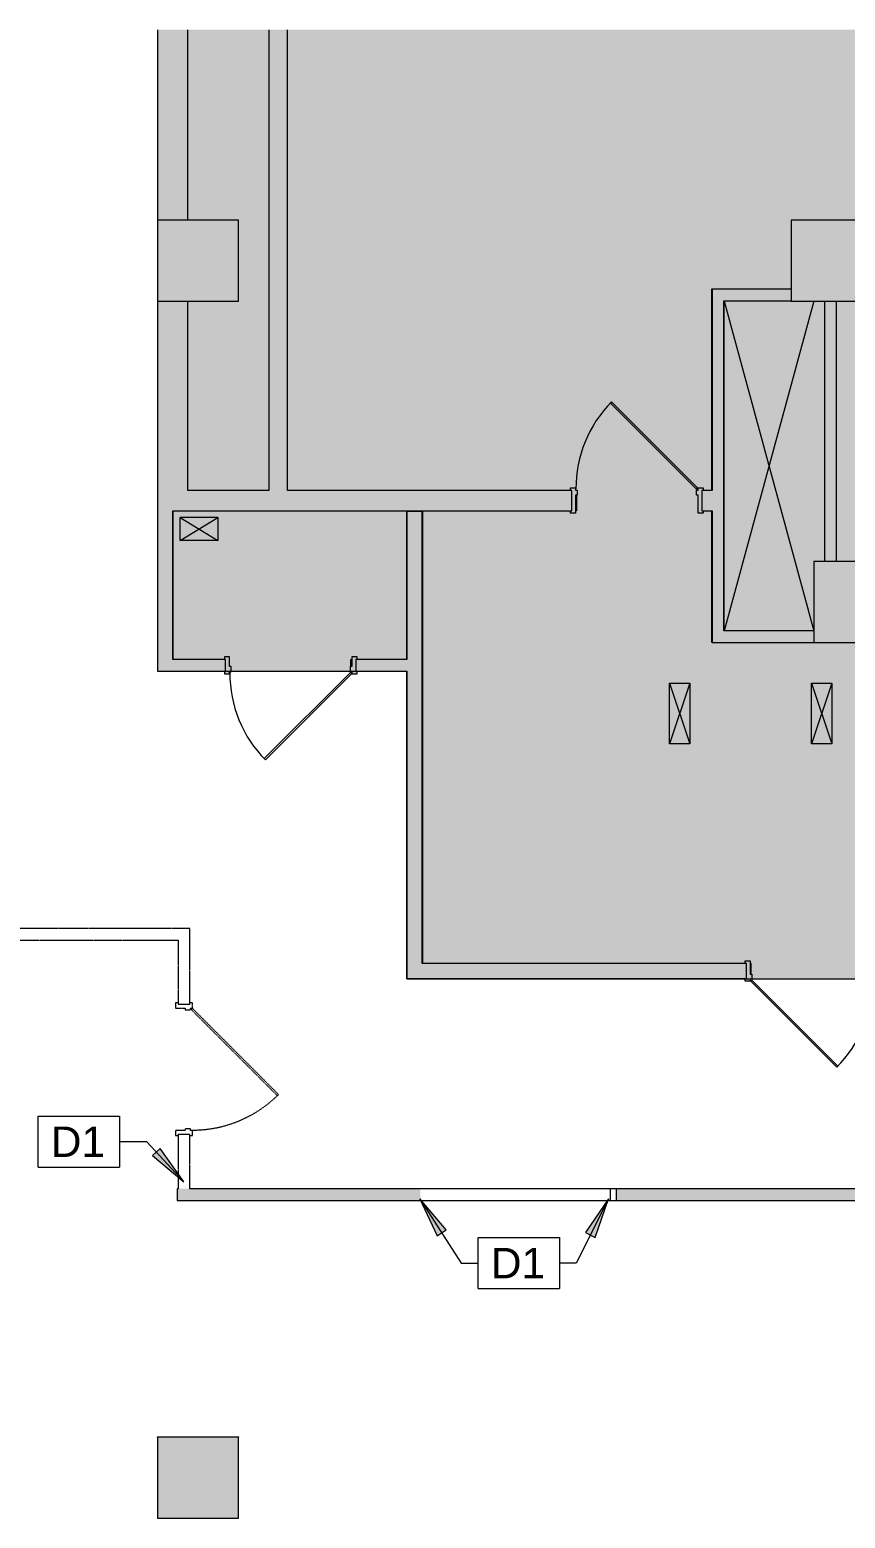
# Model space of a CAD drawing. Header units: inches. Extents: x 0 to 1865, y 0 to 1094.
# Drawn here: x 791.2 to 1032.5, y 653.4 to 1093.8 of the extents above; entities that cross this region are included whole.
import ezdxf

# ---------------------------------------------------------------- set-up
doc = ezdxf.new("R2010")
doc.units = ezdxf.units.IN
doc.header["$MEASUREMENT"] = 0
doc.linetypes.add('Demolished', pattern=[0.1875, 0.125, -0.0625])
for name, color, linetype, lineweight in [('A-ANNO-KEYN', 231, 'Continuous', 9), ('A-DETL', 90, 'Continuous', 9), ('A-DETL-GENF', 92, 'Continuous', 9), ('A-DOOR', 31, 'Continuous', 13), ('A-WALL', 113, 'Continuous', 13), ('A-WALL-PATT', 111, 'Continuous', 13), ('B-CL', 7, 'Continuous', 9), ('CORE', 7, 'Continuous', 9), ('I-WALL', 2, 'Continuous', 13), ('S-COLS', 52, 'Continuous', 13), ('Victor Bldg - 5th Floor_LINK_dwg', 8, 'Continuous', 9)]:
    doc.layers.add(name, color=color, linetype=linetype, lineweight=lineweight)
doc.styles.add('Arial', font='arial.ttf', dxfattribs={"height": 9})

# ---------------------------------------------------------------- blocks, each defined once
blk = doc.blocks.new('Victor Bldg - 5th Floor_LINK_dwg-6972324-Level XX  DEMOLITION')
at = {"layer": 'B-CL'}
blk.add_line((829, 677.43), (829, 677.5), dxfattribs=at)
at = {"layer": 'B-CL', "flags": 128}
blk.add_lwpolyline([(829, 677.5), (853, 677.5), (853, 677.43)], dxfattribs=at)
at = {"layer": 'CORE'}
for p, q in [((1016.5, 1013.5), (996.62, 1013.5)), ((833.62, 907.5), (833.62, 951.5)), ((902.75, 907.5), (902.75, 951.5)), ((846.86, 949.5), (835.69, 949.5)), ((980.5, 900.5), (986.5, 882.5)), ((1022.5, 900.5), (1028.5, 882.5)), ((988.23, 813), (997.23, 813))]:
    blk.add_line(p, q, dxfattribs=at)
at = {"layer": 'CORE', "flags": 128}
for points in [[(993, 957.5), (993, 1017.13), (1016.5, 1017.13)], [(1023.22, 1013.5), (996.62, 916), (996.62, 1013.5), (1023.22, 916)], [(953, 956.13), (953, 951.5), (952.68, 951.5)], [(829, 951.5), (829, 904), (829.06, 904)], [(907.38, 951.5), (907.38, 817.63), (1002.88, 817.63)], [(993.06, 912.5), (993, 912.5), (993, 951.5)], [(835.69, 942.65), (846.86, 949.5), (846.86, 942.65), (835.69, 942.65), (835.69, 949.5), (846.86, 942.65)], [(886.19, 905.37), (886.19, 907.5), (886.56, 907.5)], [(1002.88, 813), (902.75, 813), (902.75, 904)], [(986.5, 900.5), (980.5, 882.5), (980.5, 900.5), (986.5, 900.5), (986.5, 882.5), (980.5, 882.5)], [(1028.5, 900.5), (1022.5, 882.5), (1022.5, 900.5), (1028.5, 900.5), (1028.5, 882.5), (1022.5, 882.5)], [(1004.38, 817.63), (1004.5, 817.63), (1004.5, 814.44)]]:
    blk.add_lwpolyline(points, dxfattribs=at)
blk = doc.blocks.new('Concrete-Rectangular-Column - 24_ X 24_-6973359-Level XX  DEMOLITION')
at = {"layer": 'S-COLS', "lineweight": 9}
blk.add_hatch(color=7, dxfattribs=at).paths.add_polyline_path([(12, -12), (12, 12), (-12, 12), (-12, -12)], flags=0)
at = {"layer": 'S-COLS', "color": 8, "lineweight": 20}
for p, q in [((12, 12), (-12, 12)), ((-12, 12), (-12, -12)), ((12, -12), (12, 12)), ((-12, -12), (12, -12))]:
    blk.add_line(p, q, dxfattribs=at)
blk = doc.blocks.new('Door - Single - Solid Door-6976076-Level XX  DEMOLITION')
at = {"layer": 'A-DOOR'}
h = blk.add_hatch(color=50, dxfattribs=at)
h.paths.add_polyline_path([(-14.13, 2.59), (-15.63, 2.59), (-15.63, 1.84), (-15.26, 1.84), (-15.26, -1.66), (-15.63, -1.66), (-15.63, -2.41), (-14.13, -2.41), (-14.13, 0.46), (-13.63, 0.46), (-13.63, 1.96), (-14.13, 1.96)], flags=0)
h.paths.add_polyline_path([(22.12, 2.59), (22.12, 1.96), (21.62, 1.96), (21.62, 0.46), (22.12, 0.46), (22.12, -2.41), (23.62, -2.37), (23.62, -1.66), (23.24, -1.66), (23.24, 1.84), (23.62, 1.84), (23.62, 2.59), (23.24, 2.59)], flags=0)
at = {"layer": 'A-DOOR', "color": 8, "lineweight": 20}
for p, q in [((-14.01, 2.59), (11.45, 28.04)), ((11.8, 27.69), (-13.65, 2.24)), ((11.45, 28.04), (11.8, 27.69)), ((-15.63, 2.59), (-15.63, 1.84)), ((-14.13, 2.59), (-15.63, 2.59)), ((-14.13, 1.96), (-14.13, 2.59)), ((-13.63, 1.96), (-14.13, 1.96)), ((-14.13, -2.41), (-14.13, 0.46)), ((-14.13, 0.46), (-13.63, 0.46)), ((-13.65, 2.24), (-14.01, 2.59)), ((-13.63, 0.46), (-13.63, 1.96)), ((22.12, 1.96), (21.62, 1.96)), ((21.62, 1.96), (21.62, 0.46)), ((21.62, 0.46), (22.12, 0.46)), ((23.62, 2.59), (22.12, 2.59)), ((22.12, 2.59), (22.12, 1.96)), ((22.12, 0.46), (22.12, -2.41)), ((23.62, 1.84), (23.62, 2.59)), ((-15.63, -1.66), (-15.63, -2.41)), ((-15.63, -2.41), (-14.13, -2.41)), ((22.12, -2.41), (23.62, -2.41)), ((23.62, -2.41), (23.62, -1.66))]:
    blk.add_line(p, q, dxfattribs=at)
at = {"layer": 'A-DOOR', "lineweight": 9}
blk.add_arc((-14.01, 2.59), 36, 359.5, 45, dxfattribs=at)
blk = doc.blocks.new('Door - Single - Solid Door-6981551-Level XX  DEMOLITION')
at = {"layer": 'A-DOOR'}
h = blk.add_hatch(color=50, dxfattribs=at)
h.paths.add_polyline_path([(23.24, 3.66), (22.12, 3.66), (22.12, -1.71), (21.62, -1.76), (21.62, -3.21), (22.12, -3.21), (22.12, -3.84), (23.62, -3.84), (23.62, -3.09), (23.24, -3.09), (23.24, 2.91), (23.62, 2.91), (23.62, 3.66)], flags=0)
h.paths.add_polyline_path([(-15.44, 3.66), (-15.63, 3.66), (-15.63, 2.91), (-15.26, 2.91), (-15.26, -3.09), (-15.63, -3.09), (-15.63, -3.84), (-14.13, -3.84), (-14.13, -3.21), (-13.63, -3.21), (-13.63, -1.71), (-14.13, -1.71), (-14.13, 3.66), (-15.26, 3.66)], flags=0)
at = {"layer": 'A-DOOR', "color": 8, "lineweight": 20}
for p, q in [((-15.63, 3.66), (-14.13, 3.66)), ((-15.63, 2.91), (-15.63, 3.66)), ((-14.13, 3.66), (-14.13, -1.71)), ((22.12, 3.66), (23.62, 3.66)), ((22.12, -1.71), (22.12, 3.66)), ((23.62, 3.66), (23.62, 2.91)), ((-15.63, -3.84), (-15.63, -3.09)), ((-14.13, -3.84), (-15.63, -3.84)), ((-14.13, -1.71), (-13.63, -1.71)), ((-14.13, -3.21), (-14.13, -3.84)), ((-13.63, -3.21), (-14.13, -3.21)), ((-13.65, -3.49), (-14.01, -3.84)), ((-14.01, -3.84), (11.45, -29.29)), ((11.8, -28.94), (-13.65, -3.49)), ((-13.63, -1.71), (-13.63, -3.21)), ((21.62, -1.71), (22.12, -1.71)), ((21.62, -3.21), (21.62, -1.71)), ((22.12, -3.21), (21.62, -3.21)), ((22.12, -3.84), (22.12, -3.21)), ((23.62, -3.84), (22.12, -3.84)), ((23.62, -3.09), (23.62, -3.84)), ((11.45, -29.29), (11.8, -28.94))]:
    blk.add_line(p, q, dxfattribs=at)
at = {"layer": 'A-DOOR', "lineweight": 9}
blk.add_arc((-14.01, -3.84), 36, 315, 0.5, dxfattribs=at)
blk = doc.blocks.new('Door - Single - Solid Door-6981590-Level XX  DEMOLITION')
at = {"layer": 'A-DOOR'}
h = blk.add_hatch(color=50, dxfattribs=at)
h.paths.add_polyline_path([(-15.63, -3.09), (-14.13, -3.09), (-14.13, -2.46), (-13.63, -2.46), (-13.63, -0.96), (-14.13, -0.96), (-14.13, 2.91), (-15.63, 2.91), (-15.63, 2.16), (-15.26, 2.16), (-15.26, -2.34), (-15.63, -2.34), (-15.63, -2.46)], flags=0)
h.paths.add_polyline_path([(22.12, -3.09), (23.62, -3.09), (23.62, -2.34), (23.24, -2.34), (23.24, 2.16), (23.62, 2.16), (23.62, 2.91), (22.12, 2.91), (22.12, -0.96), (21.62, -0.96), (21.62, -2.46), (22.12, -2.46)], flags=0)
at = {"layer": 'A-DOOR', "color": 8, "lineweight": 20}
for p, q in [((-15.63, 2.91), (-14.13, 2.91)), ((-15.63, 2.16), (-15.63, 2.91)), ((-14.13, 2.91), (-14.13, -0.96)), ((22.12, 2.91), (23.62, 2.91)), ((22.12, -0.96), (22.12, 2.91)), ((23.62, 2.91), (23.62, 2.16)), ((-15.63, -3.09), (-15.63, -2.34)), ((-14.13, -3.09), (-15.63, -3.09)), ((-14.13, -0.96), (-13.63, -0.96)), ((-14.13, -2.46), (-14.13, -3.09)), ((-13.63, -2.46), (-14.13, -2.46)), ((-13.65, -2.74), (-14.01, -3.09)), ((-14.01, -3.09), (11.45, -28.54)), ((11.8, -28.19), (-13.65, -2.74)), ((-13.63, -0.96), (-13.63, -2.46)), ((21.62, -0.96), (22.12, -0.96)), ((21.62, -2.46), (21.62, -0.96)), ((22.12, -2.46), (21.62, -2.46)), ((22.12, -3.09), (22.12, -2.46)), ((23.62, -3.09), (22.12, -3.09)), ((23.62, -2.34), (23.62, -3.09)), ((11.45, -28.54), (11.8, -28.19))]:
    blk.add_line(p, q, dxfattribs=at)
at = {"layer": 'A-DOOR', "lineweight": 9}
blk.add_arc((-14.01, -3.09), 36, 315, 0.5, dxfattribs=at)
blk = doc.blocks.new('Door - Single - Solid Door-7704584-Level XX  DEMOLITION')
at = {"layer": 'A-DOOR', "color": 250, "linetype": 'Demolished', "lineweight": 20}
for p, q in [((-14.01, 2.59), (11.45, 28.04)), ((11.8, 27.69), (-13.65, 2.24)), ((11.45, 28.04), (11.8, 27.69)), ((-15.63, 2.59), (-15.63, 1.84)), ((-14.13, 2.59), (-15.63, 2.59)), ((-14.13, 1.96), (-14.13, 2.59)), ((-13.63, 1.96), (-14.13, 1.96)), ((-14.13, -2.41), (-14.13, 0.46)), ((-14.13, 0.46), (-13.63, 0.46)), ((-13.65, 2.24), (-14.01, 2.59)), ((-13.63, 0.46), (-13.63, 1.96)), ((22.12, 1.96), (21.62, 1.96)), ((21.62, 1.96), (21.62, 0.46)), ((21.62, 0.46), (22.12, 0.46)), ((23.62, 2.59), (22.12, 2.59)), ((22.12, 2.59), (22.12, 1.96)), ((22.12, 0.46), (22.12, -2.41)), ((23.62, 1.84), (23.62, 2.59)), ((-15.63, -1.66), (-15.63, -2.41)), ((-15.63, -2.41), (-14.13, -2.41)), ((22.12, -2.41), (23.62, -2.41)), ((23.62, -2.41), (23.62, -1.66))]:
    blk.add_line(p, q, dxfattribs=at)
at = {"layer": 'A-DOOR', "color": 7, "linetype": 'Demolished', "lineweight": 9}
blk.add_arc((-14.01, 2.59), 36, 359.5, 45, dxfattribs=at)
blk = doc.blocks.new('Keynote Tag - Keynote Number - Boxed-135510-Level XX  DEMOLITION')
at = {"layer": 'A-ANNO-KEYN'}
for p, q in [((-0.125, -0.0792), (-0.125, 0.0781)), ((-0.125, 0.0781), (0.125, 0.0781)), ((0.125, 0.0781), (0.125, -0.0792)), ((-0.125, -0.0792), (0.125, -0.0792))]:
    blk.add_line(p, q, dxfattribs=at)

msp = doc.modelspace()

# ---------------------------------------------------------------- hatches: boundary and pattern name
at = {"layer": 'A-ANNO-KEYN'}
for points in [[(836.83, 752.96), (829.85, 762.85), (827.53, 760.71)], [(906.63, 747.97), (911.76, 737.01), (914.42, 738.71)], [(962.42, 747.97), (955.64, 737.94), (958.46, 736.53)]]:
    msp.add_hatch(color=256, dxfattribs=at).paths.add_polyline_path(points, flags=0)
at = {"layer": 'A-DETL-GENF'}
h = msp.add_hatch(color=254, dxfattribs=at)
h.paths.add_polyline_path([(1864.71, 15.5), (1864.71, 749.5), (1858.12, 749.5), (1858.12, 714.25), (1802, 714.25), (1802, 677.43), (1813, 677.43), (1813, 653.43), (1802, 653.43), (1802, 411.93), (1641.06, 411.93), (1641.06, 27.5), (1683, 27.5), (1683, 15.5), (1738, 15.5), (1738, 27.5), (1744, 27.5), (1744, 15.5), (1799, 15.5), (1799, 27.5), (1819, 27.5), (1819, 41.5), (1843, 41.5), (1843, 27.5), (1863, 27.5), (1863, 15.5)], flags=0)
h.paths.add_polyline_path([(1799, 293.5), (1789, 293.5), (1789, 317.5), (1813, 317.5), (1813, 293.5), (1801.1, 293.5)], flags=0)
h.paths.add_polyline_path([(1491.5, 813), (1491.69, 813), (1491.69, 1093.8), (1321.5, 1093.8), (1321.5, 1013.5), (1323.88, 1013.5), (1323.88, 1014.25), (1325.38, 1014.25), (1325.38, 1013.62), (1325.88, 1013.62), (1325.88, 1012.12), (1325.38, 1012.12), (1325.38, 1008.5), (1361.63, 1008.5), (1361.63, 1012.12), (1361.13, 1012.12), (1361.13, 1013.62), (1361.63, 1013.62), (1361.63, 1014.25), (1363.13, 1014.25), (1363.13, 1013.5), (1381.5, 1013.5), (1381.5, 1064.75), (1383, 1064.75), (1383, 1064.41), (1391, 1064.41), (1391, 1039), (1407, 1039), (1407, 1034.5), (1464.5, 1034.5), (1464.5, 1037), (1485, 1037), (1485, 1064.41), (1491.5, 1064.41), (1491.5, 1001.5), (1485, 1001.5), (1485, 1029), (1464.5, 1029), (1464.5, 1030.5), (1407, 1030.5), (1407, 1027), (1391, 1027), (1391, 930.5), (1485, 930.5), (1485, 959.5), (1491.5, 959.5), (1491.5, 897.5), (1485, 897.5), (1485, 926.5), (1395, 926.5), (1395, 906.5), (1391, 906.5), (1391, 826.5), (1485, 826.5), (1485, 855.5), (1491.5, 855.5), (1491.5, 813.33)], flags=0)
h.paths.add_polyline_path([(1488.25, 813), (1488.5, 813), (1488.5, 814.5), (1488.25, 814.5), (1488.25, 813.5)], flags=0)
h.paths.add_polyline_path([(1286.63, 813), (1286.63, 815.63), (1286.13, 815.63), (1286.13, 817.13), (1286.63, 817.13), (1286.63, 817.75), (1288.13, 817.75), (1288.13, 817), (1290.75, 817), (1290.75, 856.63), (1295.88, 856.63), (1295.88, 865.13), (1290.75, 865.13), (1290.75, 912.38), (1294.25, 912.38), (1294.25, 868.63), (1318, 868.63), (1318, 912.38), (1315.44, 912.38), (1315.44, 912.5), (993.06, 912.5), (993.06, 951.5), (990.43, 951.5), (990.43, 950.75), (988.93, 950.75), (988.93, 956.13), (988.43, 956.17), (988.43, 957.63), (988.93, 957.63), (988.93, 958.25), (990.43, 958.25), (990.43, 957.5), (993.06, 957.5), (993.06, 1017.06), (1016.5, 1017.06), (1016.5, 1037.5), (1036, 1037.5), (1036, 1093.8), (867.44, 1093.8), (867.44, 957.5), (951.18, 957.5), (951.18, 958.25), (952.68, 958.25), (952.68, 957.63), (953.18, 957.63), (953.18, 956.13), (952.68, 956.13), (952.68, 950.75), (951.18, 950.75), (951.18, 951.5), (833.56, 951.5), (833.56, 907.5), (848.81, 907.5), (848.81, 908.25), (850.31, 908.25), (850.31, 905.37), (850.81, 905.37), (850.81, 904), (886.06, 904), (886.06, 905.37), (886.56, 905.37), (886.56, 908.25), (888.06, 908.25), (888.06, 907.5), (902.81, 907.5), (902.81, 951.31), (907.31, 951.31), (907.31, 817.56), (1002.88, 817.56), (1002.88, 818.31), (1004.38, 818.31), (1004.38, 814.44), (1004.88, 814.44), (1004.88, 813), (1040.13, 813), (1040.13, 814.44), (1040.63, 814.44), (1040.63, 818.31), (1042.13, 818.31), (1042.13, 817.56), (1052, 817.56), (1052, 813.06), (1042.13, 813.06), (1042.13, 813), (1052.5, 813), (1052.5, 912.38), (1058.5, 912.38), (1058.5, 817), (1248.88, 817), (1248.88, 817.75), (1250.38, 817.75), (1250.38, 817.13), (1250.88, 817.13), (1250.88, 815.63), (1250.38, 815.63), (1250.38, 813), (1286.5, 813)], flags=0)
h.paths.add_polyline_path([(962.94, 813), (1002.88, 813), (1002.88, 813.06), (902.81, 813.06), (902.81, 813), (929.68, 813)], flags=0)
h.paths.add_polyline_path([(1633.75, 813.25), (1633.75, 814.5), (1633.5, 814.5), (1633.5, 813.25)], flags=0)
h.paths.add_polyline_path([(1321.5, 817), (1321.5, 865.13), (1299.38, 865.13), (1299.38, 817), (1303.1, 817)], flags=0)
h.paths.add_polyline_path([(1295.88, 817), (1295.88, 853.13), (1294.25, 853.13), (1294.25, 817)], flags=0)
h.paths.add_polyline_path([(1737.06, 817.75), (1864.71, 817.75), (1864.71, 994.5), (1841.99, 994.5), (1841.99, 1002.5), (1843.49, 1002.5), (1843.49, 1093.8), (1737.13, 1093.8), (1737.13, 932.5), (1737.25, 932.5), (1737.25, 924.5), (1737.13, 924.5), (1737.13, 826.5), (1737.06, 826.5), (1737.06, 818.54)], flags=0)
h.paths.add_polyline_path([(1710.5, 817.75), (1710.5, 826.5), (1730.63, 826.5), (1730.63, 924.5), (1710.5, 924.5), (1710.5, 926.5), (1657.5, 926.5), (1657.5, 924.5), (1637, 924.5), (1637, 897.5), (1630.5, 897.5), (1630.5, 855.5), (1637, 855.5), (1637, 826.5), (1657.5, 826.5), (1657.5, 817.75)], flags=0)
h.paths.add_polyline_path([(1321.5, 912.38), (1321.5, 927.56), (1321.44, 927.56), (1321.44, 912.38)], flags=0)
h.paths.add_polyline_path([(996.56, 916), (1023.22, 916), (1023.22, 936.5), (1026.38, 936.5), (1026.38, 1013.5), (1016.5, 1013.5), (1016.5, 1013.56), (996.56, 1013.56), (996.56, 927.4)], flags=0)
h.paths.add_polyline_path([(1047.22, 924.5), (1208, 924.5), (1208, 932.5), (1047.22, 932.5)], flags=0)
h.paths.add_polyline_path([(1213, 924.5), (1315.44, 924.5), (1315.42, 924.56), (1257.19, 924.56), (1257.19, 956.69), (1213, 956.69), (1213, 924.56)], flags=0)
h.paths.add_polyline_path([(1291.79, 927.56), (1318, 927.56), (1318, 927.94), (1317.25, 927.94), (1317.25, 929.44), (1317.88, 929.44), (1317.88, 929.94), (1319.38, 929.94), (1319.38, 929.44), (1321.5, 929.44), (1321.5, 965.69), (1319.38, 965.69), (1319.38, 965.19), (1317.88, 965.19), (1317.88, 965.69), (1317.25, 965.69), (1317.25, 967.19), (1318, 967.19), (1318, 1004.12), (1261, 1004.12), (1261, 1009.12), (1318, 1009.12), (1318, 1066.12), (1042, 1066.12), (1042, 936.5), (1090, 936.5), (1090, 960.5), (1095, 960.5), (1095, 936.5), (1208, 936.5), (1208, 960.69), (1261.19, 960.69), (1261.19, 927.56), (1279.4, 927.56)], flags=0)
h.paths.add_polyline_path([(1710.5, 930.5), (1710.5, 932.5), (1730.63, 932.5), (1730.63, 1093.8), (1630.5, 1093.8), (1630.5, 1064.5), (1637, 1064.5), (1637, 1001.5), (1630.5, 1001.5), (1630.5, 959.5), (1637, 959.5), (1637, 932.5), (1657.5, 932.5), (1657.5, 930.5), (1698.98, 930.5)], flags=0)
h.paths.add_polyline_path([(1029.88, 936.5), (1038.5, 936.5), (1038.5, 1013.5), (1029.88, 1013.5), (1029.88, 938.81)], flags=0)
h.paths.add_polyline_path([(853, 957.5), (861.94, 957.5), (861.94, 1093.8), (838, 1093.8), (838, 1037.5), (853, 1037.5), (853, 1013.5), (838, 1013.5), (838, 957.5)], flags=0)
h.paths.add_polyline_path([(1847.99, 1002.5), (1864.71, 1002.5), (1864.71, 1045.5), (1847.99, 1045.5), (1847.99, 1026.5)], flags=0)
h.paths.add_polyline_path([(694.08, 1017), (765, 1017), (765, 1093.8), (12, 1093.8), (12, 1064.5), (34.13, 1064.5), (34.13, 1017), (493.14, 1017), (493.14, 1037.5), (517.14, 1037.5), (517.14, 1017), (668.63, 1017)], flags=0)
h.paths.add_polyline_path([(1847.99, 1052), (1864.71, 1052), (1864.71, 1093.8), (1847.99, 1093.8)], flags=0)
h.paths.add_polyline_path([(1042, 1070.12), (1318, 1070.12), (1318, 1080.12), (1042, 1080.12)], flags=0)
h.paths.add_polyline_path([(1318, 1084.12), (1318, 1093.8), (1042, 1093.8), (1042, 1084.12), (1279.4, 1084.12)], flags=0)
at = {"layer": 'A-WALL-PATT', "lineweight": 9}
for points in [[(838, 1037.5), (838, 1093.8), (829, 1093.8), (829, 1037.5)], [(861.94, 957.5), (867.44, 957.5), (867.44, 1093.8), (861.94, 1093.8)], [(829, 951.5), (838, 951.5), (838, 1013.5), (829, 1013.5), (829, 956.17)], [(993.06, 1013.56), (1016.5, 1013.56), (1016.5, 1017.06), (993.06, 1017.06)], [(993.06, 912.5), (996.56, 912.5), (996.56, 1013.56), (993.06, 1013.56), (993.06, 916)], [(1026.38, 936.5), (1029.88, 936.5), (1029.88, 1013.5), (1026.38, 1013.5), (1026.38, 938.93)], [(829.06, 904), (833.56, 904), (833.56, 951.5), (829.06, 951.5)], [(902.81, 817.56), (907.31, 817.56), (907.31, 951.31), (902.81, 951.31), (902.81, 817.77)], [(996.56, 912.5), (1023.22, 912.5), (1023.22, 916), (996.56, 916)], [(853, 747.43), (906.81, 747.43), (906.81, 750.93), (834.81, 750.93), (834.81, 747.43), (839.02, 747.43)], [(1286.5, 747.43), (1462.13, 747.43), (1462.13, 750.93), (964.81, 750.93), (964.81, 747.43), (1260.69, 747.43)]]:
    msp.add_hatch(color=7, dxfattribs=at).paths.add_polyline_path(points, flags=0)
h = msp.add_hatch(color=7, dxfattribs=at)
h.paths.add_polyline_path([(993.06, 951.5), (993.06, 957.5), (990.06, 957.5), (990.06, 951.5)], flags=0)
h.paths.add_polyline_path([(886.44, 951.5), (951.56, 951.5), (951.56, 957.5), (838, 957.5), (838, 951.5), (860.63, 951.5)], flags=0)
h = msp.add_hatch(color=7, dxfattribs=at)
h.paths.add_polyline_path([(902.45, 904), (902.81, 904), (902.81, 907.5), (887.69, 907.5), (887.69, 904)], flags=0)
h.paths.add_polyline_path([(833.56, 904), (849.19, 904), (849.19, 907.5), (833.56, 907.5)], flags=0)
h = msp.add_hatch(color=7, dxfattribs=at)
h.paths.add_polyline_path([(1041.75, 813.06), (1052, 813.06), (1052, 817.56), (1041.75, 817.56), (1041.75, 817)], flags=0)
h.paths.add_polyline_path([(902.81, 813.06), (1003.25, 813.06), (1003.25, 817.56), (902.81, 817.56)], flags=0)

# ---------------------------------------------------------------- linework, layer by layer
at = {"layer": 'A-ANNO-KEYN'}
for p, q in [((825.88, 764.82), (817.74, 764.82)), ((836.83, 752.96), (825.88, 764.82)), ((829.85, 762.85), (827.53, 760.71)), ((836.83, 752.96), (829.85, 762.85)), ((827.53, 760.71), (836.83, 752.96)), ((906.63, 747.97), (911.76, 737.01)), ((914.42, 738.71), (906.63, 747.97)), ((906.63, 747.97), (918.81, 728.9)), ((962.42, 747.97), (952.88, 728.91)), ((962.42, 747.97), (955.64, 737.94)), ((958.46, 736.53), (962.42, 747.97)), ((911.76, 737.01), (914.42, 738.71)), ((955.64, 737.94), (958.46, 736.53)), ((918.81, 728.9), (923.92, 728.9)), ((952.88, 728.91), (947.92, 728.91))]:
    msp.add_line(p, q, dxfattribs=at)
at = {"layer": 'A-DETL'}
for p, q in [((829.06, 1093.8), (829.06, 904)), ((829.06, 904), (902.81, 904)), ((902.81, 904), (902.81, 813)), ((902.81, 813), (1321.5, 813))]:
    msp.add_line(p, q, dxfattribs=at)
at = {"layer": 'A-WALL', "color": 50, "linetype": 'Demolished'}
for p, q in [((964.81, 750.93), (962.94, 750.93)), ((962.94, 747.43), (964.81, 747.43))]:
    msp.add_line(p, q, dxfattribs=at)
at = {"layer": 'I-WALL', "color": 8, "lineweight": 20}
for p, q in [((829, 1093.8), (829, 1037.5)), ((838, 1037.5), (838, 1093.8)), ((861.94, 1093.8), (861.94, 957.5)), ((867.44, 957.5), (867.44, 1093.8)), ((829, 1013.5), (829, 951.5)), ((838, 957.5), (838, 1013.5)), ((1016.5, 1017.06), (993.06, 1017.06)), ((993.06, 1017.06), (993.06, 957.5)), ((996.56, 1013.56), (1016.5, 1013.56)), ((996.56, 916), (996.56, 1013.56)), ((1026.38, 1013.5), (1026.38, 936.5)), ((1029.88, 936.5), (1029.88, 1013.5)), ((861.94, 957.5), (838, 957.5)), ((951.56, 957.5), (867.44, 957.5)), ((951.56, 951.5), (951.56, 957.5)), ((993.06, 957.5), (990.06, 957.5)), ((990.06, 957.5), (990.06, 951.5)), ((829, 951.5), (829.06, 951.5)), ((829.06, 951.5), (829.06, 904)), ((833.56, 951.5), (951.56, 951.5)), ((833.56, 907.5), (833.56, 951.5)), ((907.31, 951.31), (902.81, 951.31)), ((902.81, 951.31), (902.81, 907.5)), ((907.31, 817.56), (907.31, 951.31)), ((990.06, 951.5), (993.06, 951.5)), ((993.06, 951.5), (993.06, 912.5)), ((1023.22, 916), (996.56, 916)), ((993.06, 912.5), (1023.22, 912.5)), ((849.19, 907.5), (833.56, 907.5)), ((849.19, 904), (849.19, 907.5)), ((902.81, 907.5), (887.69, 907.5)), ((887.69, 907.5), (887.69, 904)), ((829.06, 904), (849.19, 904)), ((887.69, 904), (902.81, 904)), ((902.81, 904), (902.81, 813.06)), ((1003.25, 817.56), (907.31, 817.56)), ((1003.25, 813.06), (1003.25, 817.56)), ((902.81, 813.06), (1003.25, 813.06)), ((835.12, 750.93), (834.81, 750.93)), ((834.81, 750.93), (834.81, 747.43)), ((962.94, 750.93), (838.62, 750.93)), ((962.94, 750.93), (962.94, 747.43)), ((1462.13, 750.93), (964.81, 750.93)), ((834.81, 747.43), (962.94, 747.43)), ((964.81, 747.43), (1462.13, 747.43))]:
    msp.add_line(p, q, dxfattribs=at)
at = {"layer": 'I-WALL', "color": 250, "linetype": 'Demolished', "lineweight": 20}
for p, q in [((838.62, 827.93), (768.5, 827.93)), ((838.62, 805.5), (838.62, 827.93)), ((763.25, 824.43), (835.12, 824.43)), ((835.12, 824.43), (835.12, 805.5)), ((835.12, 805.5), (838.62, 805.5)), ((835.12, 767), (835.12, 750.93)), ((838.62, 767), (835.12, 767)), ((838.62, 750.93), (838.62, 767)), ((964.81, 747.43), (964.81, 750.93))]:
    msp.add_line(p, q, dxfattribs=at)
at = {"layer": 'I-WALL', "lineweight": 9}
for p, q in [((964.81, 750.93), (962.94, 750.93)), ((962.94, 747.43), (964.81, 747.43))]:
    msp.add_line(p, q, dxfattribs=at)

# ---------------------------------------------------------------- block references
at = {"layer": 'A-ANNO-KEYN', "xscale": 95.99999999999994, "yscale": 95.99999999999994, "zscale": 95.99999999999994}
for p in [(805.74, 764.87), (935.92, 728.97), (935.92, 728.96)]:
    msp.add_blockref('Keynote Tag - Keynote Number - Boxed-135510-Level XX  DEMOLITION', p, dxfattribs=at)
at = {"layer": 'A-DOOR', "rotation": 180}
for name, p in [('Door - Single - Solid Door-6981551-Level XX  DEMOLITION', (974.8, 954.41)), ('Door - Single - Solid Door-6976076-Level XX  DEMOLITION', (872.43, 905.84))]:
    msp.add_blockref(name, p, dxfattribs=at)
at = {"layer": 'A-DOOR'}
msp.add_blockref('Door - Single - Solid Door-6981590-Level XX  DEMOLITION', (1018.51, 815.4), dxfattribs=at)
at = {"layer": 'A-DOOR', "color": 7, "linetype": 'Demolished', "lineweight": 9, "rotation": 269.9999999999997}
msp.add_blockref('Door - Single - Solid Door-7704584-Level XX  DEMOLITION', (836.79, 790.24), dxfattribs=at)
at = {"layer": 'S-COLS', "lineweight": 9}
for p in [(841, 1025.5), (1028.5, 1025.5), (1035.22, 924.5), (841, 665.43)]:
    msp.add_blockref('Concrete-Rectangular-Column - 24_ X 24_-6973359-Level XX  DEMOLITION', p, dxfattribs=at)
at = {"layer": 'Victor Bldg - 5th Floor_LINK_dwg', "color": 7}
msp.add_blockref('Victor Bldg - 5th Floor_LINK_dwg-6972324-Level XX  DEMOLITION', (0, 0), dxfattribs=at)

# ---------------------------------------------------------------- texts
at = {"layer": 'A-ANNO-KEYN', "char_height": 9, "width": 19.695, "attachment_point": 1, "style": 'Arial'}
for insert in [(797.46, 769.32), (927.64, 733.42), (927.64, 733.41)]:
    msp.add_mtext('D1', dxfattribs=dict(at, insert=insert))

doc.saveas('drawing.dxf')
